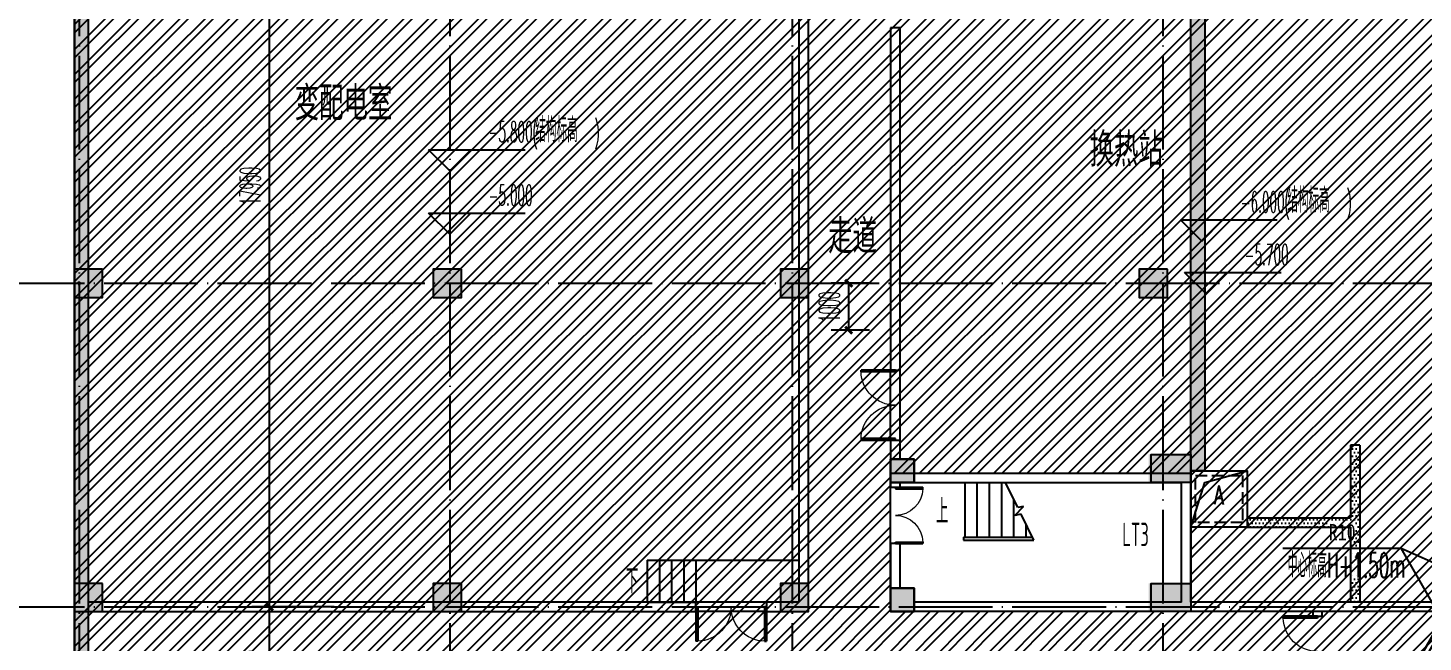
# Model space of a CAD drawing. Extents: x -888467 to -675969, y -675351 to -419232.
# Drawn here: x -857630 to -827889, y -483189 to -470093 of the extents above; entities that cross this region are included whole.
import ezdxf

# ---------------------------------------------------------------- set-up
doc = ezdxf.new("R2010")
doc.units = 0
doc.header["$LTSCALE"] = 1000
for name, pattern in [('__DASH', [0.35, 0.25, -0.1]), ('DASH', [0.35, 0.25, -0.1]), ('DOTE', [2.42, 2, -0.2, 0.02, -0.2])]:
    doc.linetypes.add(name, pattern=pattern)
doc.layers.get('0').update_dxf_attribs({"linetype": 'CONTINUOUS'})
doc.layers.get('Defpoints').update_dxf_attribs({"linetype": 'CONTINUOUS'})
for name, color, linetype in [('A-ANNO-IDEN', 3, 'CONTINUOUS'), ('A-WALL-PATT', 252, 'CONTINUOUS'), ('ACS_COM', 7, 'CONTINUOUS'), ('ACS_COM_BZ', 3, 'CONTINUOUS'), ('DOTE', 252, 'CONTINUOUS'), ('PUB_HATCH', 8, 'CONTINUOUS'), ('建筑层', 253, 'CONTINUOUS'), ('结构柱子', 253, 'CONTINUOUS'), ('风量标注', 3, 'CONTINUOUS')]:
    doc.layers.add(name, color=color, linetype=linetype)
doc.styles.add('-黑体', font='', dxfattribs={"width": 0.8})
doc.styles.add('_TCH_DIM', font='simplex.shx', dxfattribs={"width": 0.6, "bigfont": 'gbcbig.shx'})
doc.styles.add('_TCH_DIM_T3', font='simplex.shx', dxfattribs={"width": 0.423529, "bigfont": 'gbcbig.shx'})
doc.styles.add('A_DIM', font='simplex.shx', dxfattribs={"width": 0.7, "bigfont": 'gbcbig.shx'})
doc.styles.add('HZF', font='simplex.shx', dxfattribs={"width": 0.5, "bigfont": 'gbcbig.shx'})
doc.styles.get("Standard").update_dxf_attribs({"font": 'GBENOR', "bigfont": 'GBCBIG'})
doc.styles.add('房间名称', font='simplex.shx', dxfattribs={"width": 0.75, "bigfont": 'gbcbig.shx'})
doc.styles.get('-黑体').set_extended_font_data('SimHei')
doc.dimstyles.new('_TCH_ARCH&&150', dxfattribs={"dimtxt": 446.25, "dimasz": 150, "dimexe": 375, "dimexo": 450, "dimgap": 189.375, "dimtad": 1, "dimdec": 0, "dimzin": 0, "dimdsep": 46, "dimtxsty": '_TCH_DIM_T3', "dimblk": 'ARCHTICK', "dimcen": 0.09, "dimclrt": 7, "dimazin": 2, "dimtfac": 1, "dimtdec": 0, "dimtix": 1, "dimtmove": 2, "dimatfit": 3, "dimfxl": 1, "dimtolj": 1, "dimtzin": 0, "dimarcsym": 0})
pattern_1 = [(0, (-1303341.21, -1522689.866), (39.6875, 79.375), [0, -79.375])]

# ---------------------------------------------------------------- blocks, each defined once
blk = doc.blocks.new('A$C2B1B7B0A')
at = {"layer": '结构柱子'}
h = blk.add_hatch(color=253, dxfattribs=at)
h.dxf.hatch_style = 1
h.paths.add_polyline_path([(600, 25100), (0, 25100), (0, 24500), (600, 24500)])
h = blk.add_hatch(color=253, dxfattribs=at)
h.dxf.hatch_style = 1
h.paths.add_polyline_path([(8250, 25100), (7650, 25100), (7650, 24500), (8250, 24500)])
h = blk.add_hatch(color=253, dxfattribs=at)
h.dxf.hatch_style = 1
h.paths.add_polyline_path([(15650, 25100), (15050, 25100), (15050, 24500), (15650, 24500)])
h = blk.add_hatch(color=253, dxfattribs=at)
h.dxf.hatch_style = 1
h.paths.add_polyline_path([(23300, 25100), (22700, 25100), (22700, 24500), (23300, 24500)])
h = blk.add_hatch(color=253, dxfattribs=at)
h.dxf.hatch_style = 1
h.paths.add_polyline_path([(23800, 20550), (22900, 20550), (22900, 21150), (23800, 21150)])
h = blk.add_hatch(color=253, dxfattribs=at)
h.dxf.hatch_style = 1
h.paths.add_polyline_path([(17400, 21050), (17400, 20550), (17900, 20550), (17900, 21050)])
h = blk.add_hatch(color=253, dxfattribs=at)
h.dxf.hatch_style = 1
h.paths.add_polyline_path([(600, 18400), (0, 18400), (0, 17800), (600, 17800)])
h = blk.add_hatch(color=253, dxfattribs=at)
h.dxf.hatch_style = 1
h.paths.add_polyline_path([(8250, 18400), (7650, 18400), (7650, 17800), (8250, 17800)])
h = blk.add_hatch(color=253, dxfattribs=at)
h.dxf.hatch_style = 1
h.paths.add_polyline_path([(15650, 18400), (15050, 18400), (15050, 17800), (15650, 17800)])
h = blk.add_hatch(color=253, dxfattribs=at)
h.dxf.hatch_style = 1
h.paths.add_polyline_path([(17400, 17800), (17900, 17800), (17900, 18300), (17400, 18300)])
h = blk.add_hatch(color=253, dxfattribs=at)
h.dxf.hatch_style = 1
h.paths.add_polyline_path([(23800, 17800), (22900, 17800), (22900, 18400), (23800, 18400)])
at = {"layer": '结构柱子', "color": 253}
for points in [[(600, 25100), (0, 25100), (0, 24500), (600, 24500)], [(8250, 25100), (7650, 25100), (7650, 24500), (8250, 24500)], [(15650, 25100), (15050, 25100), (15050, 24500), (15650, 24500)], [(23300, 25100), (22700, 25100), (22700, 24500), (23300, 24500)], [(23800, 20550), (22950, 20550), (22950, 21150), (23800, 21150)], [(17900, 20550), (17400, 20550), (17400, 21050), (17900, 21050)], [(600, 18400), (0, 18400), (0, 17800), (600, 17800)], [(8250, 18400), (7650, 18400), (7650, 17800), (8250, 17800)], [(15650, 18400), (15050, 18400), (15050, 17800), (15650, 17800)], [(17900, 17800), (17400, 17800), (17400, 18300), (17900, 18300)], [(23800, 17800), (22950, 17800), (22950, 18400), (23800, 18400)]]:
    blk.add_lwpolyline(points, close=True, dxfattribs=at)
blk = doc.blocks.new('_ArchTick')
at = {"color": 0, "linetype": 'ByBlock', "const_width": 0.4}
blk.add_lwpolyline([(-0.5, -0.5), (0.5, 0.5)], dxfattribs=at)
blk = doc.blocks.new('*D584')
at = {"layer": 'Defpoints', "color": 0, "transparency": 16777216}
for p in [(-840134, -475539), (-839239, -475539), (-839239, -476539)]:
    blk.add_point(p, dxfattribs=at)
at = {"layer": '建筑层', "color": 0, "lineweight": -2, "transparency": 16777216}
for p, q in [((-839689, -475539), (-840509, -475539)), ((-840134, -476539), (-840134, -475539)), ((-839689, -476539), (-840509, -476539))]:
    blk.add_line(p, q, dxfattribs=at)
at = {"layer": '建筑层', "color": 0, "lineweight": -2, "transparency": 16777216, "xscale": 150, "yscale": 150, "zscale": 150}
for p, rotation in [((-840134, -475539), 90), ((-840134, -476539), 270)]:
    blk.add_blockref('_ArchTick', p, dxfattribs=dict(at, rotation=rotation))
at = {"layer": '建筑层', "color": 7, "transparency": 16777216, "insert": (-840546, -476039), "char_height": 446.2, "attachment_point": 5, "rotation": 90, "style": '_TCH_DIM_T3'}
blk.add_mtext('\\A1;1000', dxfattribs=at)
blk = doc.blocks.new('*D587')
at = {"layer": 'Defpoints', "color": 0, "transparency": 16777216}
for p in [(-852479, -482439), (-850652, -482439), (-850652, -484939)]:
    blk.add_point(p, dxfattribs=at)
at = {"layer": '建筑层', "color": 0, "lineweight": -2, "transparency": 16777216}
for p, q in [((-851102, -482439), (-852854, -482439)), ((-852479, -484939), (-852479, -482439)), ((-851102, -484939), (-852854, -484939))]:
    blk.add_line(p, q, dxfattribs=at)
at = {"layer": '建筑层', "color": 0, "lineweight": -2, "transparency": 16777216, "xscale": 150, "yscale": 150, "zscale": 150}
for p, rotation in [((-852479, -482439), 90), ((-852479, -484939), 270)]:
    blk.add_blockref('_ArchTick', p, dxfattribs=dict(at, rotation=rotation))
at = {"layer": '建筑层', "color": 7, "transparency": 16777216, "insert": (-852892, -483689), "char_height": 446.2, "attachment_point": 5, "rotation": 90, "style": '_TCH_DIM_T3'}
blk.add_mtext('\\A1;2500', dxfattribs=at)
blk = doc.blocks.new('*D588')
at = {"layer": 'Defpoints', "color": 0, "transparency": 16777216}
for p in [(-852479, -464489), (-850652, -464489), (-850652, -482439)]:
    blk.add_point(p, dxfattribs=at)
at = {"layer": '建筑层', "color": 0, "lineweight": -2, "transparency": 16777216}
for p, q in [((-851102, -464489), (-852854, -464489)), ((-852479, -482439), (-852479, -464489)), ((-851102, -482439), (-852854, -482439))]:
    blk.add_line(p, q, dxfattribs=at)
at = {"layer": '建筑层', "color": 0, "lineweight": -2, "transparency": 16777216, "xscale": 150, "yscale": 150, "zscale": 150}
for p, rotation in [((-852479, -464489), 90), ((-852479, -482439), 270)]:
    blk.add_blockref('_ArchTick', p, dxfattribs=dict(at, rotation=rotation))
at = {"layer": '建筑层', "color": 7, "transparency": 16777216, "insert": (-852892, -473464), "char_height": 446.2, "attachment_point": 5, "rotation": 90, "style": '_TCH_DIM_T3'}
blk.add_mtext('\\A1;17950', dxfattribs=at)
blk = doc.blocks.new('$DorLib2D$00000193')
at = {"color": 0}
blk.add_line((-0.5, 0.1), (0.366, 0.6), dxfattribs=at)
at = {"color": 0, "const_width": 0.0333}
blk.add_lwpolyline([(-0.533, 0.158), (0.333, 0.658)], dxfattribs=at)
blk = doc.blocks.new('$DorLib2D$00000002')
for p, q in [((-0.5, 0), (-0.5, 0.4875)), ((-0.475, 0.4875), (-0.5, 0.4875)), ((-0.475, 0), (-0.475, 0.4875)), ((0.475, 0), (0.475, 0.4875)), ((0.475, 0.4875), (0.5, 0.4875)), ((0.5, 0), (0.5, 0.4875)), ((-0.5, 0), (-0.475, 0)), ((0.5, 0), (0.475, 0))]:
    blk.add_line(p, q)
at = {"lineweight": 13}
for centre, start, end in [((-0.4875, 0), 0, 88.53072), ((0.4875, 0), 91.46928, 180)]:
    blk.add_arc(centre, 0.4875, start, end, dxfattribs=at)

msp = doc.modelspace()

# ---------------------------------------------------------------- hatches: boundary and pattern name
at = {"layer": 'A-WALL-PATT'}
for points in [[(-839239.1, -479788.7), (-838739.1, -479788.7), (-838739.1, -479288.7), (-839239.1, -479288.7)], [(-839239.1, -482538.7), (-838739.1, -482538.7), (-838739.1, -482038.7), (-839239.1, -482038.7)]]:
    msp.add_hatch(color=256, dxfattribs=at).paths.add_polyline_path(points)
at = {"layer": 'PUB_HATCH'}
for points in [[(-856639.1, -482438.7), (-856339.1, -482438.7), (-856339.1, -464488.7), (-856639.1, -464488.7)], [(-856639.1, -484938.7), (-856339.1, -484938.7), (-856339.1, -482438.7), (-856639.1, -482438.7)]]:
    msp.add_hatch(color=256, dxfattribs=at).paths.add_polyline_path(points)
at = {"layer": '建筑层'}
h = msp.add_hatch(dxfattribs=at)
h.set_pattern_fill('金属', color=253, scale=150)
h.set_pattern_definition([(45, (-2303341.2, -1522689.87), (-265.16504, 265.16504), []), (45, (-2303164.44, -1522689.87), (-265.16504, 265.16504), [])])
h.paths.add_polyline_path([(-856639.1, -500338.7), (-833339.1, -500338.7), (-833339.1, -490338.7), (-827589.1, -490338.7), (-827589.1, -464588.7), (-825339.1, -464588.7), (-825339.1, -456938.7), (-813289.1, -456938.7), (-813289.1, -457938.7), (-801039.1, -457938.7), (-801039.1, -453838.7), (-807889.1, -453838.7), (-807889.1, -445457.1), (-815151.3, -445457.1), (-814951.2, -445593), (-814666.4, -445817.7), (-814469.8, -445998), (-814237.9, -446243.2), (-814047.2, -446477.9), (-813868.8, -446733.2), (-813699, -447020.2), (-813530.3, -447370.3), (-813413.2, -447676.8), (-813239.1, -447934.9), (-813266.1, -448233.3), (-813239.1, -448388.7), (-813208.8, -448629.7), (-813189.1, -448809.9), (-813189.4, -448984.8), (-813189.1, -449038.7), (-813189.1, -453838.7), (-856639.1, -453838.7)])
h.paths.add_polyline_path([(-832839.1, -482538.7), (-839239.1, -482538.7), (-839239.1, -479588.7), (-832839.1, -479588.7)], flags=16)
h.paths.add_polyline_path([(-832839.1, -461638.7), (-839239.1, -461638.7), (-839239.1, -464588.7), (-832839.1, -464588.7)], flags=16)
at = {"layer": '建筑层', "linetype": 'DASH'}
h = msp.add_hatch(dxfattribs=at)
h.set_pattern_fill('DOTS', color=253, scale=50)
h.set_pattern_definition(pattern_1)
h.paths.add_polyline_path([(-832539, -479538.7), (-832839, -479538.7), (-832839, -464588.7), (-832539, -464588.7)])
at = {"layer": '建筑层'}
h = msp.add_hatch(color=253, dxfattribs=at)
h.dxf.hatch_style = 1
h.paths.add_polyline_path([(-856039.1, -475238.7), (-856639.1, -475238.7), (-856639.1, -475838.7), (-856039.1, -475838.7)])
h = msp.add_hatch(color=253, dxfattribs=at)
h.dxf.hatch_style = 1
h.paths.add_polyline_path([(-848389.1, -475238.7), (-848989.1, -475238.7), (-848989.1, -475838.7), (-848389.1, -475838.7)])
h = msp.add_hatch(color=253, dxfattribs=at)
h.dxf.hatch_style = 1
h.paths.add_polyline_path([(-840989.1, -475238.7), (-841589.1, -475238.7), (-841589.1, -475838.7), (-840989.1, -475838.7)])
h = msp.add_hatch(color=253, dxfattribs=at)
h.dxf.hatch_style = 1
h.paths.add_polyline_path([(-833339.1, -475238.7), (-833939.1, -475238.7), (-833939.1, -475838.7), (-833339.1, -475838.7)])
at = {"layer": '建筑层', "linetype": 'DASH'}
h = msp.add_hatch(dxfattribs=at)
h.set_pattern_fill('DOTS', color=253, scale=50)
h.set_pattern_definition(pattern_1)
h.paths.add_polyline_path([(-829239.1, -478988.7), (-829439.1, -478988.7), (-829439.1, -480538.7), (-831639.1, -480538.7), (-831639.1, -480738.7), (-829439.1, -480738.7), (-829439.1, -482338.7), (-829239.1, -482338.7)])
at = {"layer": '建筑层'}
h = msp.add_hatch(color=253, dxfattribs=at)
h.dxf.hatch_style = 1
h.paths.add_polyline_path([(-839239.1, -479288.7), (-839239.1, -479788.7), (-838739.1, -479788.7), (-838739.1, -479288.7)])
h = msp.add_hatch(color=253, dxfattribs=at)
h.dxf.hatch_style = 1
h.paths.add_polyline_path([(-832839.2, -479788.7), (-833689.2, -479788.7), (-833689.2, -479188.7), (-832839.2, -479188.7)])
h = msp.add_hatch(color=253, dxfattribs=at)
h.dxf.hatch_style = 1
h.paths.add_polyline_path([(-856039.1, -481938.7), (-856639.1, -481938.7), (-856639.1, -482538.7), (-856039.1, -482538.7)])
h = msp.add_hatch(color=253, dxfattribs=at)
h.dxf.hatch_style = 1
h.paths.add_polyline_path([(-848389.1, -481938.7), (-848989.1, -481938.7), (-848989.1, -482538.7), (-848389.1, -482538.7)])
h = msp.add_hatch(color=253, dxfattribs=at)
h.dxf.hatch_style = 1
h.paths.add_polyline_path([(-840989.1, -481938.7), (-841589.1, -481938.7), (-841589.1, -482538.7), (-840989.1, -482538.7)])
h = msp.add_hatch(color=253, dxfattribs=at)
h.dxf.hatch_style = 1
h.paths.add_polyline_path([(-839239.1, -482538.7), (-838739.1, -482538.7), (-838739.1, -482038.7), (-839239.1, -482038.7)])
h = msp.add_hatch(color=253, dxfattribs=at)
h.dxf.hatch_style = 1
h.paths.add_polyline_path([(-832839.1, -482538.7), (-833689.1, -482538.7), (-833689.1, -481938.7), (-832839.1, -481938.7)])

# ---------------------------------------------------------------- linework, layer by layer
at = {"layer": 'A-ANNO-IDEN', "color": 253}
msp.add_lwpolyline([(-837789.1, -480401.2, 0, 0, 0), (-837069.1, -480401.2, 120, 0, 0), (-836619.1, -480401.2, 0, 0, 0)], format="xyseb", dxfattribs=at)
at = {"layer": 'ACS_COM_BZ'}
msp.add_line((-830877.2, -481189.2, 360), (-828353.9, -481189.2, 360), dxfattribs=at)
at = {"layer": 'DOTE', "linetype": 'DOTE'}
for p, q in [((-856539.1, -448908.1), (-856539.1, -502156.6)), ((-848639.1, -448908.1), (-848639.1, -502143.6)), ((-841339.1, -448908.1), (-841339.1, -502143.6)), ((-833439.1, -448908.1), (-833439.1, -502156.6)), ((-860846.2, -475538.7), (-713239.1, -475538.7)), ((-860846.2, -482438.7), (-713239.1, -482438.7))]:
    msp.add_line(p, q, dxfattribs=at)
at = {"layer": '建筑层', "color": 253}
for p, q in [((-856639.1, -482438.7), (-856639.1, -464488.7)), ((-856339.1, -482438.7), (-856339.1, -464488.7)), ((-840989.1, -482538.7), (-840989.1, -464388.7)), ((-841189.1, -482338.7), (-841189.1, -464588.7)), ((-839039.1, -470093.1), (-839239.1, -470093.1)), ((-839239.1, -470093.1), (-839239.1, -477388.7)), ((-839039.1, -477388.7), (-839039.1, -470093.1)), ((-848639.1, -473139.6), (-849089.1, -472689.6)), ((-849089.1, -472689.6), (-847029.1, -472689.6)), ((-848639.1, -473139.6), (-848189.1, -472689.6)), ((-848639.1, -474490.7), (-849089.1, -474040.7)), ((-849089.1, -474040.7), (-847029.1, -474040.7)), ((-848639.1, -474490.7), (-848189.1, -474040.7)), ((-832607.7, -474638.4), (-833057.7, -474188.4)), ((-833057.7, -474188.4), (-830997.7, -474188.4)), ((-832607.7, -474638.4), (-832157.7, -474188.4)), ((-856558.1, -475557.7), (-856520.1, -475519.7)), ((-856558.1, -475519.7), (-856520.1, -475557.7)), ((-832523.2, -475756.4), (-832973.2, -475306.4)), ((-832973.2, -475306.4), (-830913.2, -475306.4)), ((-832523.2, -475756.4), (-832073.2, -475306.4)), ((-839239.1, -478888.7), (-839239.1, -477388.7)), ((-839239.1, -477388.7), (-839039.1, -477388.7)), ((-839039.1, -478888.7), (-839039.1, -477388.7)), ((-839039.1, -478888.7), (-839239.1, -478888.7)), ((-839239.1, -478888.7), (-839239.1, -479288.7)), ((-839039.1, -479288.7), (-839039.1, -478888.7)), ((-829439.1, -478988.7), (-829439.1, -480538.7)), ((-829239.1, -478988.7), (-829439.1, -478988.7)), ((-829239.1, -478988.7), (-829239.1, -482338.7)), ((-838739.1, -479288.7), (-839239.1, -479288.7)), ((-839239.1, -479288.7), (-839239.1, -479788.7)), ((-838739.1, -479788.7), (-838739.1, -479288.7)), ((-838739.1, -479588.7), (-832839.1, -479588.7)), ((-832839.1, -482338.7), (-832839.1, -479588.7)), ((-839239.1, -479788.7), (-838739.1, -479788.7)), ((-839239.1, -479788.7), (-839239.1, -479888.7)), ((-839239.1, -479888.7), (-839039.1, -479888.7)), ((-839039.1, -479888.7), (-839039.1, -479788.7)), ((-838739.1, -479788.7), (-833039.1, -479788.7)), ((-837659.1, -479788.7), (-836790.4, -479788.7)), ((-837659.1, -479788.7), (-837659.1, -480953.7)), ((-837399.1, -479788.7), (-837399.1, -480953.7)), ((-837139.1, -479788.7), (-837139.1, -480953.7)), ((-836879.1, -479788.7), (-836879.1, -480953.7)), ((-836528.8, -480320.6), (-836790.4, -479788.7)), ((-833039.1, -482338.7), (-833039.1, -479788.7)), ((-836619.1, -480137), (-836619.1, -480953.7)), ((-836590.7, -480490.1), (-836404.5, -480296)), ((-836404.5, -480296), (-836528.8, -480320.6)), ((-836458.3, -480463.9), (-836590.7, -480490.1)), ((-836187.8, -481013.7), (-836458.3, -480463.9)), ((-831639.1, -480538.7), (-829439.1, -480538.7)), ((-836359.1, -480665.5), (-836359.1, -480953.7)), ((-831639.1, -480738.7), (-829439.1, -480738.7)), ((-829439.1, -480738.7), (-829439.1, -482338.7)), ((-839039.1, -481088.7), (-839239.1, -481088.7)), ((-839239.1, -481088.7), (-839239.1, -482038.7)), ((-839039.1, -482038.7), (-839039.1, -481088.7)), ((-837689.1, -480953.7), (-836217.3, -480953.7)), ((-837689.1, -480953.7), (-837689.1, -481013.7)), ((-837689.1, -481013.7), (-836187.8, -481013.7)), ((-837659.1, -481013.7), (-836187.8, -481013.7)), ((-844429.1, -481438.7), (-841189.1, -481438.7)), ((-844429.1, -481438.7), (-843389.1, -481438.7)), ((-844429.1, -481438.7), (-844429.1, -482338.7)), ((-844169.1, -481438.7), (-844169.1, -482338.7)), ((-843909.1, -481438.7), (-843909.1, -482338.7)), ((-843649.1, -481438.7), (-843649.1, -482338.7)), ((-843389.1, -481438.7), (-843389.1, -482338.7)), ((-838739.1, -482038.7), (-839239.1, -482038.7)), ((-839239.1, -482038.7), (-839239.1, -482538.7)), ((-838739.1, -482538.7), (-838739.1, -482038.7)), ((-843389.1, -482338.7), (-856339.1, -482338.7)), ((-844429.1, -482338.7), (-843389.1, -482338.7)), ((-843389.1, -482538.7), (-843389.1, -482338.7)), ((-841889.1, -482338.7), (-843389.1, -482338.7)), ((-841189.1, -482338.7), (-841889.1, -482338.7)), ((-841889.1, -482338.7), (-841889.1, -482538.7)), ((-833039.1, -482338.7), (-838739.1, -482338.7)), ((-830139.1, -482338.7), (-832839.1, -482338.7)), ((-827589.1, -482338.7), (-830139.1, -482338.7)), ((-829239.1, -482338.7), (-829439.1, -482338.7)), ((-856639.1, -484938.7), (-856639.1, -482438.7)), ((-856339.1, -484938.7), (-856339.1, -482438.7)), ((-856339.1, -482538.7), (-843389.1, -482538.7)), ((-841889.1, -482538.7), (-843389.1, -482538.7)), ((-841889.1, -482538.7), (-840989.1, -482538.7)), ((-839239.1, -482538.7), (-838739.1, -482538.7)), ((-832939.1, -482538.7), (-838739.1, -482538.7)), ((-830139.1, -482538.7), (-832939.1, -482538.7)), ((-830239.1, -482538.7), (-830239.1, -482638.7)), ((-830239.1, -482638.7), (-830039.1, -482638.7)), ((-827589.1, -482538.7), (-830139.1, -482538.7)), ((-830039.1, -482638.7), (-830039.1, -482538.7))]:
    msp.add_line(p, q, dxfattribs=at)
for points in [[(-813189.1, -453838.7), (-856639.1, -453838.7), (-856639.1, -500338.7), (-833339.1, -500338.7), (-833339.1, -490338.7), (-827589.1, -490338.7)], [(-832839, -480738.4), (-832542.4, -479787), (-831639.1, -479538.7)]]:
    msp.add_lwpolyline(points, dxfattribs=at)
for points in [[(-832539, -479538.7), (-832839, -479538.7), (-832839, -464588.7), (-832539, -464588.7)], [(-856039.1, -475238.7), (-856639.1, -475238.7), (-856639.1, -475838.7), (-856039.1, -475838.7)], [(-848389.1, -475238.7), (-848989.1, -475238.7), (-848989.1, -475838.7), (-848389.1, -475838.7)], [(-840989.1, -475238.7), (-841589.1, -475238.7), (-841589.1, -475838.7), (-840989.1, -475838.7)], [(-833339.1, -475238.7), (-833939.1, -475238.7), (-833939.1, -475838.7), (-833339.1, -475838.7)], [(-856558.1, -475557.7), (-856520.1, -475557.7), (-856520.1, -475519.7), (-856558.1, -475519.7)], [(-838739.1, -479788.7), (-839239.1, -479788.7), (-839239.1, -479288.7), (-838739.1, -479288.7)], [(-832839.2, -479788.7), (-833689.2, -479788.7), (-833689.2, -479188.7), (-832839.2, -479188.7)], [(-832839.1, -482538.7), (-839239.1, -482538.7), (-839239.1, -479588.7), (-832839.1, -479588.7)], [(-831639.1, -480738.7), (-832839, -480738.4), (-832839, -479538.7), (-831639.1, -479538.7)], [(-856039.1, -481938.7), (-856639.1, -481938.7), (-856639.1, -482538.7), (-856039.1, -482538.7)], [(-848389.1, -481938.7), (-848989.1, -481938.7), (-848989.1, -482538.7), (-848389.1, -482538.7)], [(-840989.1, -481938.7), (-841589.1, -481938.7), (-841589.1, -482538.7), (-840989.1, -482538.7)], [(-838739.1, -482538.7), (-839239.1, -482538.7), (-839239.1, -482038.7), (-838739.1, -482038.7)], [(-832839.1, -482538.7), (-833689.1, -482538.7), (-833689.1, -481938.7), (-832839.1, -481938.7)]]:
    msp.add_lwpolyline(points, close=True, dxfattribs=at)
at = {"layer": '建筑层', "color": 253, "linetype": '__DASH'}
msp.add_lwpolyline([(-832739.1, -479638.7), (-831739.1, -479638.7), (-831739.1, -480638.7), (-832739.1, -480638.7)], close=True, dxfattribs=at)
at = {"layer": '建筑层', "color": 253}
msp.add_lwpolyline([(-844429.1, -481888.7, 0, 0, 0), (-843839.1, -481888.7, 120, 0, 0), (-843389.1, -481888.7, 0, 0, 0)], format="xyseb", dxfattribs=at)
at = {"layer": '风量标注'}
for p, q in [((-827506.5, -482679.4), (-828353.9, -481189.2, 360)), ((-828353.9, -481189.2, 360), (-825016.9, -482679.4, 0))]:
    msp.add_line(p, q, dxfattribs=at)

# ---------------------------------------------------------------- block references
msp.add_blockref('A$C2B1B7B0A', (-856639.1, -500338.7))
at = {"layer": '建筑层', "color": 253}
for p, xscale, yscale, zscale, rotation in [((-839139.1, -478138.7), -1500, 1500, 200, 89.99999999993264), ((-839139.1, -480488.7), 1200, -1200, 200.0000000010477, 89.9999999999321), ((-842639.1, -482438.7), -1500, 1500, 200.0000000010477, 179.9999999999681), ((-830139.1, -483388.7), 1500, -1500, 200.0000000010477, 270)]:
    msp.add_blockref('$DorLib2D$00000002', p, dxfattribs=dict(at, xscale=xscale, yscale=yscale, zscale=zscale, rotation=rotation))
at = {"layer": '建筑层', "color": 253, "linetype": 'DASH', "xscale": -1500, "yscale": 1500, "zscale": 350, "rotation": 89.99999995952581}
msp.add_blockref('$DorLib2D$00000193', (-827414.1, -483788.7), dxfattribs=at)

# ---------------------------------------------------------------- texts
at = {"layer": 'A-ANNO-IDEN', "color": 7, "style": 'A_DIM', "width": 0.7}
msp.add_text('上', height=525, dxfattribs=at).set_placement((-838273.6, -480663.7))
at = {"layer": 'ACS_COM', "lineweight": 0, "style": '-黑体', "width": 0.8}
msp.add_text('R10', height=350, dxfattribs=at).set_placement((-829898.3, -481022.2, 360))
at = {"layer": '建筑层', "color": 253}
for s, p in [('变配电室', (-851944, -472063.9)), ('换热站', (-834998.2, -473051.9)), ('走道', (-840572.1, -474902.6))]:
    msp.add_text(s, height=723.4, dxfattribs=at).set_placement(p)
at = {"layer": '建筑层', "color": 7}
for s, height, style, width, p in [('结构标高', 525, '_TCH_DIM', 0.6, (-846816.1, -472532.1)), ('-5.800', 446.25, '_TCH_DIM', 0.423529, (-847809.8, -472532.1)), ('(', 446.2, '_TCH_DIM', 0.423529, (-846879.1, -472532.1)), (')', 446.2, '_TCH_DIM', 0.423529, (-845556.1, -472532.1)), ('-5.000', 446.25, '_TCH_DIM', 0.423529, (-847809.8, -473883.2)), ('结构标高', 525, '_TCH_DIM', 0.6, (-830784.7, -474030.9)), ('-6.000', 446.25, '_TCH_DIM', 0.423529, (-831778.5, -474030.9)), ('(', 446.2, '_TCH_DIM', 0.423529, (-830847.7, -474030.9)), (')', 446.2, '_TCH_DIM', 0.423529, (-829524.7, -474030.9)), ('-5.700', 446.25, '_TCH_DIM', 0.423529, (-831694, -475148.9)), ('下', 525, 'A_DIM', 0.7, (-844884.6, -482151.2))]:
    msp.add_text(s, height=height, dxfattribs=dict(at, style=style, width=width)).set_placement(p)
at = {"layer": '建筑层', "color": 253, "style": '房间名称', "width": 0.675}
msp.add_text('A', height=400, dxfattribs=at).set_placement((-832347.3, -480251.7))
at = {"layer": '建筑层', "color": 253, "width": 0.6}
msp.add_text('LT3', height=500, dxfattribs=at).set_placement((-834301.2, -481142.5))
at = {"layer": '风量标注', "style": 'HZF', "width": 0.5}
msp.add_text('中心标高H+1.50m', height=525, dxfattribs=at).set_placement((-830776.9, -481812.3, 3991.3))

# ---------------------------------------------------------------- dimensions: what is measured, and where the dimension line sits
at = {"layer": '建筑层', "color": 253}
for p1, p2, distance, picture, middle in [((-850652.3, -482438.7), (-850652.3, -464488.7), 1826.9, '*D588', (-852891.7, -473463.7)), ((-839239.1, -476538.7), (-839239.1, -475538.7), 894.6, '*D584', (-840546.2, -476038.7)), ((-850652.3, -484938.7), (-850652.3, -482438.7), 1826.9, '*D587', (-852891.7, -483688.7))]:
    dim = msp.add_aligned_dim(p1=p1, p2=p2, distance=distance, dimstyle='_TCH_ARCH&&150', dxfattribs=at)
    dim.commit()
    dim.dimension.update_dxf_attribs({"geometry": picture, "text_midpoint": middle})

doc.saveas('drawing.dxf')
